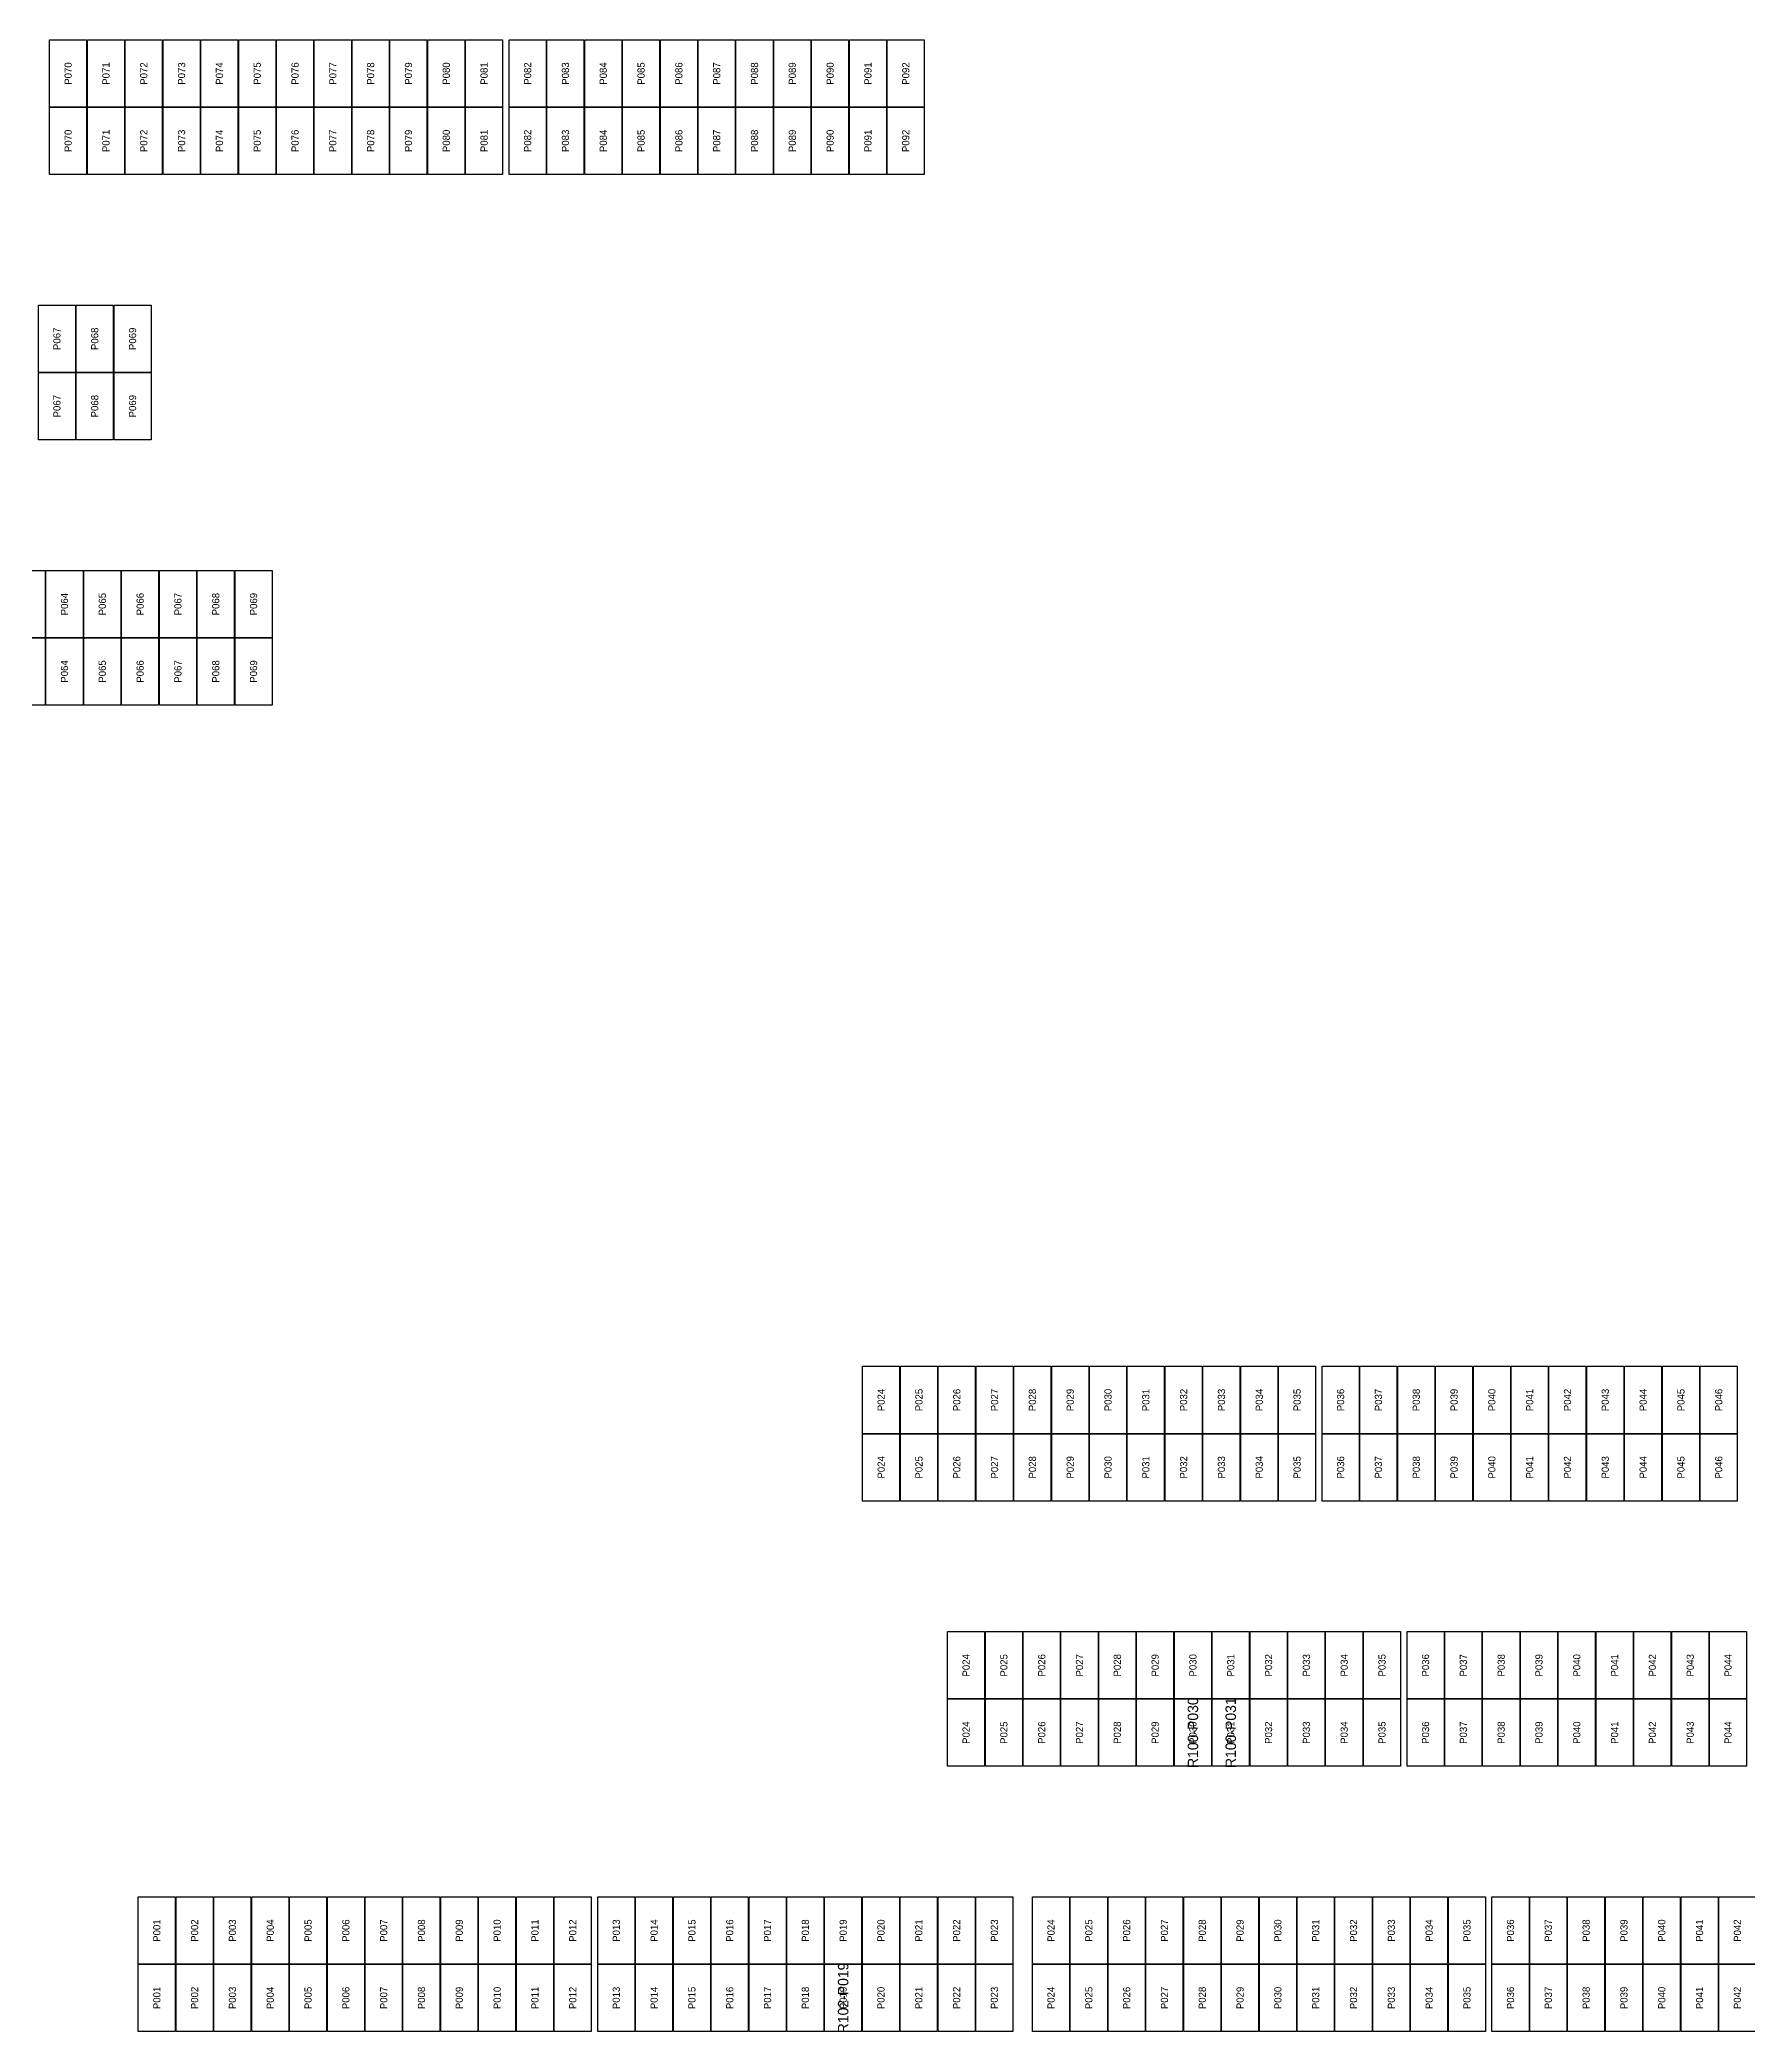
# Model space of a CAD drawing. Extents: x 296295 to 296770, y 651564 to 652121.
# Drawn here: x 296581.8 to 296634.1, y 651710.4 to 651771.4 of the extents above; entities that cross this region are included whole.
import ezdxf
from ezdxf.enums import TextEntityAlignment as Align

# ---------------------------------------------------------------- set-up
doc = ezdxf.new("R2010")
doc.units = 0

msp = doc.modelspace()

# ---------------------------------------------------------------- linework, layer by layer
at = {"layer": 'DEFECTIVE_PANELS'}
for points in [[(296616.552, 651720.574), (296617.686, 651720.574), (296617.686, 651718.511), (296616.552, 651718.511)], [(296617.71, 651720.574), (296618.844, 651720.574), (296618.844, 651718.511), (296617.71, 651718.511)], [(296605.84, 651712.448), (296606.974, 651712.448), (296606.974, 651710.385), (296605.84, 651710.385)]]:
    msp.add_lwpolyline(points, close=True, dxfattribs=at)
at = {"layer": 'PANELS_MASTER'}
for points in [[(296582.105, 651771.393), (296583.239, 651771.393), (296583.239, 651769.33), (296582.105, 651769.33)], [(296583.263, 651771.393), (296584.397, 651771.393), (296584.397, 651769.33), (296583.263, 651769.33)], [(296584.421, 651771.393), (296585.555, 651771.393), (296585.555, 651769.33), (296584.421, 651769.33)], [(296585.579, 651771.393), (296586.713, 651771.393), (296586.713, 651769.33), (296585.579, 651769.33)], [(296586.737, 651771.393), (296587.871, 651771.393), (296587.871, 651769.33), (296586.737, 651769.33)], [(296587.895, 651771.393), (296589.029, 651771.393), (296589.029, 651769.33), (296587.895, 651769.33)], [(296589.053, 651771.393), (296590.187, 651771.393), (296590.187, 651769.33), (296589.053, 651769.33)], [(296590.211, 651771.393), (296591.345, 651771.393), (296591.345, 651769.33), (296590.211, 651769.33)], [(296591.369, 651771.393), (296592.503, 651771.393), (296592.503, 651769.33), (296591.369, 651769.33)], [(296592.527, 651771.393), (296593.661, 651771.393), (296593.661, 651769.33), (296592.527, 651769.33)], [(296593.685, 651771.393), (296594.819, 651771.393), (296594.819, 651769.33), (296593.685, 651769.33)], [(296594.843, 651771.393), (296595.977, 651771.393), (296595.977, 651769.33), (296594.843, 651769.33)], [(296596.177, 651771.393), (296597.311, 651771.393), (296597.311, 651769.33), (296596.177, 651769.33)], [(296597.335, 651771.393), (296598.469, 651771.393), (296598.469, 651769.33), (296597.335, 651769.33)], [(296598.493, 651771.393), (296599.627, 651771.393), (296599.627, 651769.33), (296598.493, 651769.33)], [(296599.651, 651771.393), (296600.785, 651771.393), (296600.785, 651769.33), (296599.651, 651769.33)], [(296600.809, 651771.393), (296601.943, 651771.393), (296601.943, 651769.33), (296600.809, 651769.33)], [(296601.967, 651771.393), (296603.101, 651771.393), (296603.101, 651769.33), (296601.967, 651769.33)], [(296603.125, 651771.393), (296604.259, 651771.393), (296604.259, 651769.33), (296603.125, 651769.33)], [(296604.283, 651771.393), (296605.417, 651771.393), (296605.417, 651769.33), (296604.283, 651769.33)], [(296605.441, 651771.393), (296606.575, 651771.393), (296606.575, 651769.33), (296605.441, 651769.33)], [(296606.599, 651771.393), (296607.733, 651771.393), (296607.733, 651769.33), (296606.599, 651769.33)], [(296607.757, 651771.393), (296608.891, 651771.393), (296608.891, 651769.33), (296607.757, 651769.33)], [(296582.105, 651769.33), (296583.239, 651769.33), (296583.239, 651767.267), (296582.105, 651767.267)], [(296583.263, 651769.33), (296584.397, 651769.33), (296584.397, 651767.267), (296583.263, 651767.267)], [(296584.421, 651769.33), (296585.555, 651769.33), (296585.555, 651767.267), (296584.421, 651767.267)], [(296585.579, 651769.33), (296586.713, 651769.33), (296586.713, 651767.267), (296585.579, 651767.267)], [(296586.737, 651769.33), (296587.871, 651769.33), (296587.871, 651767.267), (296586.737, 651767.267)], [(296587.895, 651769.33), (296589.029, 651769.33), (296589.029, 651767.267), (296587.895, 651767.267)], [(296589.053, 651769.33), (296590.187, 651769.33), (296590.187, 651767.267), (296589.053, 651767.267)], [(296590.211, 651769.33), (296591.345, 651769.33), (296591.345, 651767.267), (296590.211, 651767.267)], [(296591.369, 651769.33), (296592.503, 651769.33), (296592.503, 651767.267), (296591.369, 651767.267)], [(296592.527, 651769.33), (296593.661, 651769.33), (296593.661, 651767.267), (296592.527, 651767.267)], [(296593.685, 651769.33), (296594.819, 651769.33), (296594.819, 651767.267), (296593.685, 651767.267)], [(296594.843, 651769.33), (296595.977, 651769.33), (296595.977, 651767.267), (296594.843, 651767.267)], [(296596.177, 651769.33), (296597.311, 651769.33), (296597.311, 651767.267), (296596.177, 651767.267)], [(296597.335, 651769.33), (296598.469, 651769.33), (296598.469, 651767.267), (296597.335, 651767.267)], [(296598.493, 651769.33), (296599.627, 651769.33), (296599.627, 651767.267), (296598.493, 651767.267)], [(296599.651, 651769.33), (296600.785, 651769.33), (296600.785, 651767.267), (296599.651, 651767.267)], [(296600.809, 651769.33), (296601.943, 651769.33), (296601.943, 651767.267), (296600.809, 651767.267)], [(296601.967, 651769.33), (296603.101, 651769.33), (296603.101, 651767.267), (296601.967, 651767.267)], [(296603.125, 651769.33), (296604.259, 651769.33), (296604.259, 651767.267), (296603.125, 651767.267)], [(296604.283, 651769.33), (296605.417, 651769.33), (296605.417, 651767.267), (296604.283, 651767.267)], [(296605.441, 651769.33), (296606.575, 651769.33), (296606.575, 651767.267), (296605.441, 651767.267)], [(296606.599, 651769.33), (296607.733, 651769.33), (296607.733, 651767.267), (296606.599, 651767.267)], [(296607.757, 651769.33), (296608.891, 651769.33), (296608.891, 651767.267), (296607.757, 651767.267)], [(296581.761, 651763.267), (296582.895, 651763.267), (296582.895, 651761.204), (296581.761, 651761.204)], [(296582.919, 651763.267), (296584.053, 651763.267), (296584.053, 651761.204), (296582.919, 651761.204)], [(296584.077, 651763.267), (296585.211, 651763.267), (296585.211, 651761.204), (296584.077, 651761.204)], [(296581.761, 651761.204), (296582.895, 651761.204), (296582.895, 651759.141), (296581.761, 651759.141)], [(296582.919, 651761.204), (296584.053, 651761.204), (296584.053, 651759.141), (296582.919, 651759.141)], [(296584.077, 651761.204), (296585.211, 651761.204), (296585.211, 651759.141), (296584.077, 651759.141)], [(296580.835, 651755.141), (296581.969, 651755.141), (296581.969, 651753.078), (296580.835, 651753.078)], [(296581.993, 651755.141), (296583.127, 651755.141), (296583.127, 651753.078), (296581.993, 651753.078)], [(296583.151, 651755.141), (296584.285, 651755.141), (296584.285, 651753.078), (296583.151, 651753.078)], [(296584.309, 651755.141), (296585.443, 651755.141), (296585.443, 651753.078), (296584.309, 651753.078)], [(296585.467, 651755.141), (296586.601, 651755.141), (296586.601, 651753.078), (296585.467, 651753.078)], [(296586.625, 651755.141), (296587.759, 651755.141), (296587.759, 651753.078), (296586.625, 651753.078)], [(296587.783, 651755.141), (296588.917, 651755.141), (296588.917, 651753.078), (296587.783, 651753.078)], [(296580.835, 651753.078), (296581.969, 651753.078), (296581.969, 651751.015), (296580.835, 651751.015)], [(296581.993, 651753.078), (296583.127, 651753.078), (296583.127, 651751.015), (296581.993, 651751.015)], [(296583.151, 651753.078), (296584.285, 651753.078), (296584.285, 651751.015), (296583.151, 651751.015)], [(296584.309, 651753.078), (296585.443, 651753.078), (296585.443, 651751.015), (296584.309, 651751.015)], [(296585.467, 651753.078), (296586.601, 651753.078), (296586.601, 651751.015), (296585.467, 651751.015)], [(296586.625, 651753.078), (296587.759, 651753.078), (296587.759, 651751.015), (296586.625, 651751.015)], [(296587.783, 651753.078), (296588.917, 651753.078), (296588.917, 651751.015), (296587.783, 651751.015)], [(296607.003, 651730.763), (296608.137, 651730.763), (296608.137, 651728.7), (296607.003, 651728.7)], [(296608.161, 651730.763), (296609.295, 651730.763), (296609.295, 651728.7), (296608.161, 651728.7)], [(296609.319, 651730.763), (296610.453, 651730.763), (296610.453, 651728.7), (296609.319, 651728.7)], [(296610.477, 651730.763), (296611.611, 651730.763), (296611.611, 651728.7), (296610.477, 651728.7)], [(296611.635, 651730.763), (296612.769, 651730.763), (296612.769, 651728.7), (296611.635, 651728.7)], [(296612.793, 651730.763), (296613.927, 651730.763), (296613.927, 651728.7), (296612.793, 651728.7)], [(296613.951, 651730.763), (296615.085, 651730.763), (296615.085, 651728.7), (296613.951, 651728.7)], [(296615.109, 651730.763), (296616.243, 651730.763), (296616.243, 651728.7), (296615.109, 651728.7)], [(296616.267, 651730.763), (296617.401, 651730.763), (296617.401, 651728.7), (296616.267, 651728.7)], [(296617.425, 651730.763), (296618.559, 651730.763), (296618.559, 651728.7), (296617.425, 651728.7)], [(296618.583, 651730.763), (296619.717, 651730.763), (296619.717, 651728.7), (296618.583, 651728.7)], [(296619.741, 651730.763), (296620.875, 651730.763), (296620.875, 651728.7), (296619.741, 651728.7)], [(296621.075, 651730.763), (296622.209, 651730.763), (296622.209, 651728.7), (296621.075, 651728.7)], [(296622.233, 651730.763), (296623.367, 651730.763), (296623.367, 651728.7), (296622.233, 651728.7)], [(296623.391, 651730.763), (296624.525, 651730.763), (296624.525, 651728.7), (296623.391, 651728.7)], [(296624.549, 651730.763), (296625.683, 651730.763), (296625.683, 651728.7), (296624.549, 651728.7)], [(296625.707, 651730.763), (296626.841, 651730.763), (296626.841, 651728.7), (296625.707, 651728.7)], [(296626.865, 651730.763), (296627.999, 651730.763), (296627.999, 651728.7), (296626.865, 651728.7)], [(296628.023, 651730.763), (296629.157, 651730.763), (296629.157, 651728.7), (296628.023, 651728.7)], [(296629.181, 651730.763), (296630.315, 651730.763), (296630.315, 651728.7), (296629.181, 651728.7)], [(296630.339, 651730.763), (296631.473, 651730.763), (296631.473, 651728.7), (296630.339, 651728.7)], [(296631.497, 651730.763), (296632.631, 651730.763), (296632.631, 651728.7), (296631.497, 651728.7)], [(296632.655, 651730.763), (296633.789, 651730.763), (296633.789, 651728.7), (296632.655, 651728.7)], [(296607.003, 651728.7), (296608.137, 651728.7), (296608.137, 651726.637), (296607.003, 651726.637)], [(296608.161, 651728.7), (296609.295, 651728.7), (296609.295, 651726.637), (296608.161, 651726.637)], [(296609.319, 651728.7), (296610.453, 651728.7), (296610.453, 651726.637), (296609.319, 651726.637)], [(296610.477, 651728.7), (296611.611, 651728.7), (296611.611, 651726.637), (296610.477, 651726.637)], [(296611.635, 651728.7), (296612.769, 651728.7), (296612.769, 651726.637), (296611.635, 651726.637)], [(296612.793, 651728.7), (296613.927, 651728.7), (296613.927, 651726.637), (296612.793, 651726.637)], [(296613.951, 651728.7), (296615.085, 651728.7), (296615.085, 651726.637), (296613.951, 651726.637)], [(296615.109, 651728.7), (296616.243, 651728.7), (296616.243, 651726.637), (296615.109, 651726.637)], [(296616.267, 651728.7), (296617.401, 651728.7), (296617.401, 651726.637), (296616.267, 651726.637)], [(296617.425, 651728.7), (296618.559, 651728.7), (296618.559, 651726.637), (296617.425, 651726.637)], [(296618.583, 651728.7), (296619.717, 651728.7), (296619.717, 651726.637), (296618.583, 651726.637)], [(296619.741, 651728.7), (296620.875, 651728.7), (296620.875, 651726.637), (296619.741, 651726.637)], [(296621.075, 651728.7), (296622.209, 651728.7), (296622.209, 651726.637), (296621.075, 651726.637)], [(296622.233, 651728.7), (296623.367, 651728.7), (296623.367, 651726.637), (296622.233, 651726.637)], [(296623.391, 651728.7), (296624.525, 651728.7), (296624.525, 651726.637), (296623.391, 651726.637)], [(296624.549, 651728.7), (296625.683, 651728.7), (296625.683, 651726.637), (296624.549, 651726.637)], [(296625.707, 651728.7), (296626.841, 651728.7), (296626.841, 651726.637), (296625.707, 651726.637)], [(296626.865, 651728.7), (296627.999, 651728.7), (296627.999, 651726.637), (296626.865, 651726.637)], [(296628.023, 651728.7), (296629.157, 651728.7), (296629.157, 651726.637), (296628.023, 651726.637)], [(296629.181, 651728.7), (296630.315, 651728.7), (296630.315, 651726.637), (296629.181, 651726.637)], [(296630.339, 651728.7), (296631.473, 651728.7), (296631.473, 651726.637), (296630.339, 651726.637)], [(296631.497, 651728.7), (296632.631, 651728.7), (296632.631, 651726.637), (296631.497, 651726.637)], [(296632.655, 651728.7), (296633.789, 651728.7), (296633.789, 651726.637), (296632.655, 651726.637)], [(296609.604, 651722.637), (296610.738, 651722.637), (296610.738, 651720.574), (296609.604, 651720.574)], [(296610.762, 651722.637), (296611.896, 651722.637), (296611.896, 651720.574), (296610.762, 651720.574)], [(296611.92, 651722.637), (296613.054, 651722.637), (296613.054, 651720.574), (296611.92, 651720.574)], [(296613.078, 651722.637), (296614.212, 651722.637), (296614.212, 651720.574), (296613.078, 651720.574)], [(296614.236, 651722.637), (296615.37, 651722.637), (296615.37, 651720.574), (296614.236, 651720.574)], [(296615.394, 651722.637), (296616.528, 651722.637), (296616.528, 651720.574), (296615.394, 651720.574)], [(296616.552, 651722.637), (296617.686, 651722.637), (296617.686, 651720.574), (296616.552, 651720.574)], [(296617.71, 651722.637), (296618.844, 651722.637), (296618.844, 651720.574), (296617.71, 651720.574)], [(296618.868, 651722.637), (296620.002, 651722.637), (296620.002, 651720.574), (296618.868, 651720.574)], [(296620.026, 651722.637), (296621.16, 651722.637), (296621.16, 651720.574), (296620.026, 651720.574)], [(296621.184, 651722.637), (296622.318, 651722.637), (296622.318, 651720.574), (296621.184, 651720.574)], [(296622.342, 651722.637), (296623.476, 651722.637), (296623.476, 651720.574), (296622.342, 651720.574)], [(296623.676, 651722.637), (296624.81, 651722.637), (296624.81, 651720.574), (296623.676, 651720.574)], [(296624.834, 651722.637), (296625.968, 651722.637), (296625.968, 651720.574), (296624.834, 651720.574)], [(296625.992, 651722.637), (296627.126, 651722.637), (296627.126, 651720.574), (296625.992, 651720.574)], [(296627.15, 651722.637), (296628.284, 651722.637), (296628.284, 651720.574), (296627.15, 651720.574)], [(296628.308, 651722.637), (296629.442, 651722.637), (296629.442, 651720.574), (296628.308, 651720.574)], [(296629.466, 651722.637), (296630.6, 651722.637), (296630.6, 651720.574), (296629.466, 651720.574)], [(296630.624, 651722.637), (296631.758, 651722.637), (296631.758, 651720.574), (296630.624, 651720.574)], [(296631.782, 651722.637), (296632.916, 651722.637), (296632.916, 651720.574), (296631.782, 651720.574)], [(296632.94, 651722.637), (296634.074, 651722.637), (296634.074, 651720.574), (296632.94, 651720.574)], [(296609.604, 651720.574), (296610.738, 651720.574), (296610.738, 651718.511), (296609.604, 651718.511)], [(296610.762, 651720.574), (296611.896, 651720.574), (296611.896, 651718.511), (296610.762, 651718.511)], [(296611.92, 651720.574), (296613.054, 651720.574), (296613.054, 651718.511), (296611.92, 651718.511)], [(296613.078, 651720.574), (296614.212, 651720.574), (296614.212, 651718.511), (296613.078, 651718.511)], [(296614.236, 651720.574), (296615.37, 651720.574), (296615.37, 651718.511), (296614.236, 651718.511)], [(296615.394, 651720.574), (296616.528, 651720.574), (296616.528, 651718.511), (296615.394, 651718.511)], [(296618.868, 651720.574), (296620.002, 651720.574), (296620.002, 651718.511), (296618.868, 651718.511)], [(296620.026, 651720.574), (296621.16, 651720.574), (296621.16, 651718.511), (296620.026, 651718.511)], [(296621.184, 651720.574), (296622.318, 651720.574), (296622.318, 651718.511), (296621.184, 651718.511)], [(296622.342, 651720.574), (296623.476, 651720.574), (296623.476, 651718.511), (296622.342, 651718.511)], [(296623.676, 651720.574), (296624.81, 651720.574), (296624.81, 651718.511), (296623.676, 651718.511)], [(296624.834, 651720.574), (296625.968, 651720.574), (296625.968, 651718.511), (296624.834, 651718.511)], [(296625.992, 651720.574), (296627.126, 651720.574), (296627.126, 651718.511), (296625.992, 651718.511)], [(296627.15, 651720.574), (296628.284, 651720.574), (296628.284, 651718.511), (296627.15, 651718.511)], [(296628.308, 651720.574), (296629.442, 651720.574), (296629.442, 651718.511), (296628.308, 651718.511)], [(296629.466, 651720.574), (296630.6, 651720.574), (296630.6, 651718.511), (296629.466, 651718.511)], [(296630.624, 651720.574), (296631.758, 651720.574), (296631.758, 651718.511), (296630.624, 651718.511)], [(296631.782, 651720.574), (296632.916, 651720.574), (296632.916, 651718.511), (296631.782, 651718.511)], [(296632.94, 651720.574), (296634.074, 651720.574), (296634.074, 651718.511), (296632.94, 651718.511)], [(296584.82, 651714.511), (296585.954, 651714.511), (296585.954, 651712.448), (296584.82, 651712.448)], [(296585.978, 651714.511), (296587.112, 651714.511), (296587.112, 651712.448), (296585.978, 651712.448)], [(296587.136, 651714.511), (296588.27, 651714.511), (296588.27, 651712.448), (296587.136, 651712.448)], [(296588.294, 651714.511), (296589.428, 651714.511), (296589.428, 651712.448), (296588.294, 651712.448)], [(296589.452, 651714.511), (296590.586, 651714.511), (296590.586, 651712.448), (296589.452, 651712.448)], [(296590.61, 651714.511), (296591.744, 651714.511), (296591.744, 651712.448), (296590.61, 651712.448)], [(296591.768, 651714.511), (296592.902, 651714.511), (296592.902, 651712.448), (296591.768, 651712.448)], [(296592.926, 651714.511), (296594.06, 651714.511), (296594.06, 651712.448), (296592.926, 651712.448)], [(296594.084, 651714.511), (296595.218, 651714.511), (296595.218, 651712.448), (296594.084, 651712.448)], [(296595.242, 651714.511), (296596.376, 651714.511), (296596.376, 651712.448), (296595.242, 651712.448)], [(296596.4, 651714.511), (296597.534, 651714.511), (296597.534, 651712.448), (296596.4, 651712.448)], [(296597.558, 651714.511), (296598.692, 651714.511), (296598.692, 651712.448), (296597.558, 651712.448)], [(296598.892, 651714.511), (296600.026, 651714.511), (296600.026, 651712.448), (296598.892, 651712.448)], [(296600.05, 651714.511), (296601.184, 651714.511), (296601.184, 651712.448), (296600.05, 651712.448)], [(296601.208, 651714.511), (296602.342, 651714.511), (296602.342, 651712.448), (296601.208, 651712.448)], [(296602.366, 651714.511), (296603.5, 651714.511), (296603.5, 651712.448), (296602.366, 651712.448)], [(296603.524, 651714.511), (296604.658, 651714.511), (296604.658, 651712.448), (296603.524, 651712.448)], [(296604.682, 651714.511), (296605.816, 651714.511), (296605.816, 651712.448), (296604.682, 651712.448)], [(296605.84, 651714.511), (296606.974, 651714.511), (296606.974, 651712.448), (296605.84, 651712.448)], [(296606.998, 651714.511), (296608.132, 651714.511), (296608.132, 651712.448), (296606.998, 651712.448)], [(296608.156, 651714.511), (296609.29, 651714.511), (296609.29, 651712.448), (296608.156, 651712.448)], [(296609.314, 651714.511), (296610.448, 651714.511), (296610.448, 651712.448), (296609.314, 651712.448)], [(296610.472, 651714.511), (296611.606, 651714.511), (296611.606, 651712.448), (296610.472, 651712.448)], [(296612.206, 651714.511), (296613.34, 651714.511), (296613.34, 651712.448), (296612.206, 651712.448)], [(296613.364, 651714.511), (296614.498, 651714.511), (296614.498, 651712.448), (296613.364, 651712.448)], [(296614.522, 651714.511), (296615.656, 651714.511), (296615.656, 651712.448), (296614.522, 651712.448)], [(296615.68, 651714.511), (296616.814, 651714.511), (296616.814, 651712.448), (296615.68, 651712.448)], [(296616.838, 651714.511), (296617.972, 651714.511), (296617.972, 651712.448), (296616.838, 651712.448)], [(296617.996, 651714.511), (296619.13, 651714.511), (296619.13, 651712.448), (296617.996, 651712.448)], [(296619.154, 651714.511), (296620.288, 651714.511), (296620.288, 651712.448), (296619.154, 651712.448)], [(296620.312, 651714.511), (296621.446, 651714.511), (296621.446, 651712.448), (296620.312, 651712.448)], [(296621.47, 651714.511), (296622.604, 651714.511), (296622.604, 651712.448), (296621.47, 651712.448)], [(296622.628, 651714.511), (296623.762, 651714.511), (296623.762, 651712.448), (296622.628, 651712.448)], [(296623.786, 651714.511), (296624.92, 651714.511), (296624.92, 651712.448), (296623.786, 651712.448)], [(296624.944, 651714.511), (296626.078, 651714.511), (296626.078, 651712.448), (296624.944, 651712.448)], [(296626.278, 651714.511), (296627.412, 651714.511), (296627.412, 651712.448), (296626.278, 651712.448)], [(296627.436, 651714.511), (296628.57, 651714.511), (296628.57, 651712.448), (296627.436, 651712.448)], [(296628.594, 651714.511), (296629.728, 651714.511), (296629.728, 651712.448), (296628.594, 651712.448)], [(296629.752, 651714.511), (296630.886, 651714.511), (296630.886, 651712.448), (296629.752, 651712.448)], [(296630.91, 651714.511), (296632.044, 651714.511), (296632.044, 651712.448), (296630.91, 651712.448)], [(296632.068, 651714.511), (296633.202, 651714.511), (296633.202, 651712.448), (296632.068, 651712.448)], [(296633.226, 651714.511), (296634.36, 651714.511), (296634.36, 651712.448), (296633.226, 651712.448)], [(296584.82, 651712.448), (296585.954, 651712.448), (296585.954, 651710.385), (296584.82, 651710.385)], [(296585.978, 651712.448), (296587.112, 651712.448), (296587.112, 651710.385), (296585.978, 651710.385)], [(296587.136, 651712.448), (296588.27, 651712.448), (296588.27, 651710.385), (296587.136, 651710.385)], [(296588.294, 651712.448), (296589.428, 651712.448), (296589.428, 651710.385), (296588.294, 651710.385)], [(296589.452, 651712.448), (296590.586, 651712.448), (296590.586, 651710.385), (296589.452, 651710.385)], [(296590.61, 651712.448), (296591.744, 651712.448), (296591.744, 651710.385), (296590.61, 651710.385)], [(296591.768, 651712.448), (296592.902, 651712.448), (296592.902, 651710.385), (296591.768, 651710.385)], [(296592.926, 651712.448), (296594.06, 651712.448), (296594.06, 651710.385), (296592.926, 651710.385)], [(296594.084, 651712.448), (296595.218, 651712.448), (296595.218, 651710.385), (296594.084, 651710.385)], [(296595.242, 651712.448), (296596.376, 651712.448), (296596.376, 651710.385), (296595.242, 651710.385)], [(296596.4, 651712.448), (296597.534, 651712.448), (296597.534, 651710.385), (296596.4, 651710.385)], [(296597.558, 651712.448), (296598.692, 651712.448), (296598.692, 651710.385), (296597.558, 651710.385)], [(296598.892, 651712.448), (296600.026, 651712.448), (296600.026, 651710.385), (296598.892, 651710.385)], [(296600.05, 651712.448), (296601.184, 651712.448), (296601.184, 651710.385), (296600.05, 651710.385)], [(296601.208, 651712.448), (296602.342, 651712.448), (296602.342, 651710.385), (296601.208, 651710.385)], [(296602.366, 651712.448), (296603.5, 651712.448), (296603.5, 651710.385), (296602.366, 651710.385)], [(296603.524, 651712.448), (296604.658, 651712.448), (296604.658, 651710.385), (296603.524, 651710.385)], [(296604.682, 651712.448), (296605.816, 651712.448), (296605.816, 651710.385), (296604.682, 651710.385)], [(296606.998, 651712.448), (296608.132, 651712.448), (296608.132, 651710.385), (296606.998, 651710.385)], [(296608.156, 651712.448), (296609.29, 651712.448), (296609.29, 651710.385), (296608.156, 651710.385)], [(296609.314, 651712.448), (296610.448, 651712.448), (296610.448, 651710.385), (296609.314, 651710.385)], [(296610.472, 651712.448), (296611.606, 651712.448), (296611.606, 651710.385), (296610.472, 651710.385)], [(296612.206, 651712.448), (296613.34, 651712.448), (296613.34, 651710.385), (296612.206, 651710.385)], [(296613.364, 651712.448), (296614.498, 651712.448), (296614.498, 651710.385), (296613.364, 651710.385)], [(296614.522, 651712.448), (296615.656, 651712.448), (296615.656, 651710.385), (296614.522, 651710.385)], [(296615.68, 651712.448), (296616.814, 651712.448), (296616.814, 651710.385), (296615.68, 651710.385)], [(296616.838, 651712.448), (296617.972, 651712.448), (296617.972, 651710.385), (296616.838, 651710.385)], [(296617.996, 651712.448), (296619.13, 651712.448), (296619.13, 651710.385), (296617.996, 651710.385)], [(296619.154, 651712.448), (296620.288, 651712.448), (296620.288, 651710.385), (296619.154, 651710.385)], [(296620.312, 651712.448), (296621.446, 651712.448), (296621.446, 651710.385), (296620.312, 651710.385)], [(296621.47, 651712.448), (296622.604, 651712.448), (296622.604, 651710.385), (296621.47, 651710.385)], [(296622.628, 651712.448), (296623.762, 651712.448), (296623.762, 651710.385), (296622.628, 651710.385)], [(296623.786, 651712.448), (296624.92, 651712.448), (296624.92, 651710.385), (296623.786, 651710.385)], [(296624.944, 651712.448), (296626.078, 651712.448), (296626.078, 651710.385), (296624.944, 651710.385)], [(296626.278, 651712.448), (296627.412, 651712.448), (296627.412, 651710.385), (296626.278, 651710.385)], [(296627.436, 651712.448), (296628.57, 651712.448), (296628.57, 651710.385), (296627.436, 651710.385)], [(296628.594, 651712.448), (296629.728, 651712.448), (296629.728, 651710.385), (296628.594, 651710.385)], [(296629.752, 651712.448), (296630.886, 651712.448), (296630.886, 651710.385), (296629.752, 651710.385)], [(296630.91, 651712.448), (296632.044, 651712.448), (296632.044, 651710.385), (296630.91, 651710.385)], [(296632.068, 651712.448), (296633.202, 651712.448), (296633.202, 651710.385), (296632.068, 651710.385)], [(296633.226, 651712.448), (296634.36, 651712.448), (296634.36, 651710.385), (296633.226, 651710.385)]]:
    msp.add_lwpolyline(points, close=True, dxfattribs=at)

# ---------------------------------------------------------------- texts
at = {"layer": 'DEFECT_LABELS'}
for s, p in [('R100-P030', (296617.119, 651719.542)), ('R100-P031', (296618.277, 651719.542)), ('R102-P019', (296606.407, 651711.416))]:
    msp.add_text(s, height=0.32, rotation=90, dxfattribs=at).set_placement(p, align=Align.MIDDLE_CENTER)
at = {"layer": 'PANEL_POSITION'}
for s, p in [('P070', (296582.672, 651770.361)), ('P071', (296583.83, 651770.361)), ('P072', (296584.988, 651770.361)), ('P073', (296586.146, 651770.361)), ('P074', (296587.304, 651770.361)), ('P075', (296588.462, 651770.361)), ('P076', (296589.62, 651770.361)), ('P077', (296590.778, 651770.361)), ('P078', (296591.936, 651770.361)), ('P079', (296593.094, 651770.361)), ('P080', (296594.252, 651770.361)), ('P081', (296595.41, 651770.361)), ('P082', (296596.744, 651770.361)), ('P083', (296597.902, 651770.361)), ('P084', (296599.06, 651770.361)), ('P085', (296600.218, 651770.361)), ('P086', (296601.376, 651770.361)), ('P087', (296602.534, 651770.361)), ('P088', (296603.692, 651770.361)), ('P089', (296604.85, 651770.361)), ('P090', (296606.008, 651770.361)), ('P091', (296607.166, 651770.361)), ('P092', (296608.324, 651770.361)), ('P070', (296582.672, 651768.298)), ('P071', (296583.83, 651768.298)), ('P072', (296584.988, 651768.298)), ('P073', (296586.146, 651768.298)), ('P074', (296587.304, 651768.298)), ('P075', (296588.462, 651768.298)), ('P076', (296589.62, 651768.298)), ('P077', (296590.778, 651768.298)), ('P078', (296591.936, 651768.298)), ('P079', (296593.094, 651768.298)), ('P080', (296594.252, 651768.298)), ('P081', (296595.41, 651768.298)), ('P082', (296596.744, 651768.298)), ('P083', (296597.902, 651768.298)), ('P084', (296599.06, 651768.298)), ('P085', (296600.218, 651768.298)), ('P086', (296601.376, 651768.298)), ('P087', (296602.534, 651768.298)), ('P088', (296603.692, 651768.298)), ('P089', (296604.85, 651768.298)), ('P090', (296606.008, 651768.298)), ('P091', (296607.166, 651768.298)), ('P092', (296608.324, 651768.298)), ('P067', (296582.328, 651762.235)), ('P068', (296583.486, 651762.235)), ('P069', (296584.644, 651762.235)), ('P067', (296582.328, 651760.172)), ('P068', (296583.486, 651760.172)), ('P069', (296584.644, 651760.172)), ('P064', (296582.56, 651754.109)), ('P065', (296583.718, 651754.109)), ('P066', (296584.876, 651754.109)), ('P067', (296586.034, 651754.109)), ('P068', (296587.192, 651754.109)), ('P069', (296588.35, 651754.109)), ('P064', (296582.56, 651752.046)), ('P065', (296583.718, 651752.046)), ('P066', (296584.876, 651752.046)), ('P067', (296586.034, 651752.046)), ('P068', (296587.192, 651752.046)), ('P069', (296588.35, 651752.046)), ('P024', (296607.57, 651729.731)), ('P025', (296608.728, 651729.731)), ('P026', (296609.886, 651729.731)), ('P027', (296611.044, 651729.731)), ('P028', (296612.202, 651729.731)), ('P029', (296613.36, 651729.731)), ('P030', (296614.518, 651729.731)), ('P031', (296615.676, 651729.731)), ('P032', (296616.834, 651729.731)), ('P033', (296617.992, 651729.731)), ('P034', (296619.15, 651729.731)), ('P035', (296620.308, 651729.731)), ('P036', (296621.642, 651729.731)), ('P037', (296622.8, 651729.731)), ('P038', (296623.958, 651729.731)), ('P039', (296625.116, 651729.731)), ('P040', (296626.274, 651729.731)), ('P041', (296627.432, 651729.731)), ('P042', (296628.59, 651729.731)), ('P043', (296629.748, 651729.731)), ('P044', (296630.906, 651729.731)), ('P045', (296632.064, 651729.731)), ('P046', (296633.222, 651729.731)), ('P024', (296607.57, 651727.668)), ('P025', (296608.728, 651727.668)), ('P026', (296609.886, 651727.668)), ('P027', (296611.044, 651727.668)), ('P028', (296612.202, 651727.668)), ('P029', (296613.36, 651727.668)), ('P030', (296614.518, 651727.668)), ('P031', (296615.676, 651727.668)), ('P032', (296616.834, 651727.668)), ('P033', (296617.992, 651727.668)), ('P034', (296619.15, 651727.668)), ('P035', (296620.308, 651727.668)), ('P036', (296621.642, 651727.668)), ('P037', (296622.8, 651727.668)), ('P038', (296623.958, 651727.668)), ('P039', (296625.116, 651727.668)), ('P040', (296626.274, 651727.668)), ('P041', (296627.432, 651727.668)), ('P042', (296628.59, 651727.668)), ('P043', (296629.748, 651727.668)), ('P044', (296630.906, 651727.668)), ('P045', (296632.064, 651727.668)), ('P046', (296633.222, 651727.668)), ('P024', (296610.171, 651721.605)), ('P025', (296611.329, 651721.605)), ('P026', (296612.487, 651721.605)), ('P027', (296613.645, 651721.605)), ('P028', (296614.803, 651721.605)), ('P029', (296615.961, 651721.605)), ('P030', (296617.119, 651721.605)), ('P031', (296618.277, 651721.605)), ('P032', (296619.435, 651721.605)), ('P033', (296620.593, 651721.605)), ('P034', (296621.751, 651721.605)), ('P035', (296622.909, 651721.605)), ('P036', (296624.243, 651721.605)), ('P037', (296625.401, 651721.605)), ('P038', (296626.559, 651721.605)), ('P039', (296627.717, 651721.605)), ('P040', (296628.875, 651721.605)), ('P041', (296630.033, 651721.605)), ('P042', (296631.191, 651721.605)), ('P043', (296632.349, 651721.605)), ('P044', (296633.507, 651721.605)), ('P024', (296610.171, 651719.542)), ('P025', (296611.329, 651719.542)), ('P026', (296612.487, 651719.542)), ('P027', (296613.645, 651719.542)), ('P028', (296614.803, 651719.542)), ('P029', (296615.961, 651719.542)), ('P030', (296617.119, 651719.542)), ('P031', (296618.277, 651719.542)), ('P032', (296619.435, 651719.542)), ('P033', (296620.593, 651719.542)), ('P034', (296621.751, 651719.542)), ('P035', (296622.909, 651719.542)), ('P036', (296624.243, 651719.542)), ('P037', (296625.401, 651719.542)), ('P038', (296626.559, 651719.542)), ('P039', (296627.717, 651719.542)), ('P040', (296628.875, 651719.542)), ('P041', (296630.033, 651719.542)), ('P042', (296631.191, 651719.542)), ('P043', (296632.349, 651719.542)), ('P044', (296633.507, 651719.542)), ('P001', (296585.387, 651713.479)), ('P002', (296586.545, 651713.479)), ('P003', (296587.703, 651713.479)), ('P004', (296588.861, 651713.479)), ('P005', (296590.019, 651713.479)), ('P006', (296591.177, 651713.479)), ('P007', (296592.335, 651713.479)), ('P008', (296593.493, 651713.479)), ('P009', (296594.651, 651713.479)), ('P010', (296595.809, 651713.479)), ('P011', (296596.967, 651713.479)), ('P012', (296598.125, 651713.479)), ('P013', (296599.459, 651713.479)), ('P014', (296600.617, 651713.479)), ('P015', (296601.775, 651713.479)), ('P016', (296602.933, 651713.479)), ('P017', (296604.091, 651713.479)), ('P018', (296605.249, 651713.479)), ('P019', (296606.407, 651713.479)), ('P020', (296607.565, 651713.479)), ('P021', (296608.723, 651713.479)), ('P022', (296609.881, 651713.479)), ('P023', (296611.039, 651713.479)), ('P024', (296612.773, 651713.479)), ('P025', (296613.931, 651713.479)), ('P026', (296615.089, 651713.479)), ('P027', (296616.247, 651713.479)), ('P028', (296617.405, 651713.479)), ('P029', (296618.563, 651713.479)), ('P030', (296619.721, 651713.479)), ('P031', (296620.879, 651713.479)), ('P032', (296622.037, 651713.479)), ('P033', (296623.195, 651713.479)), ('P034', (296624.353, 651713.479)), ('P035', (296625.511, 651713.479)), ('P036', (296626.845, 651713.479)), ('P037', (296628.003, 651713.479)), ('P038', (296629.161, 651713.479)), ('P039', (296630.319, 651713.479)), ('P040', (296631.477, 651713.479)), ('P041', (296632.635, 651713.479)), ('P042', (296633.793, 651713.479)), ('P001', (296585.387, 651711.416)), ('P002', (296586.545, 651711.416)), ('P003', (296587.703, 651711.416)), ('P004', (296588.861, 651711.416)), ('P005', (296590.019, 651711.416)), ('P006', (296591.177, 651711.416)), ('P007', (296592.335, 651711.416)), ('P008', (296593.493, 651711.416)), ('P009', (296594.651, 651711.416)), ('P010', (296595.809, 651711.416)), ('P011', (296596.967, 651711.416)), ('P012', (296598.125, 651711.416)), ('P013', (296599.459, 651711.416)), ('P014', (296600.617, 651711.416)), ('P015', (296601.775, 651711.416)), ('P016', (296602.933, 651711.416)), ('P017', (296604.091, 651711.416)), ('P018', (296605.249, 651711.416)), ('P019', (296606.407, 651711.416)), ('P020', (296607.565, 651711.416)), ('P021', (296608.723, 651711.416)), ('P022', (296609.881, 651711.416)), ('P023', (296611.039, 651711.416)), ('P024', (296612.773, 651711.416)), ('P025', (296613.931, 651711.416)), ('P026', (296615.089, 651711.416)), ('P027', (296616.247, 651711.416)), ('P028', (296617.405, 651711.416)), ('P029', (296618.563, 651711.416)), ('P030', (296619.721, 651711.416)), ('P031', (296620.879, 651711.416)), ('P032', (296622.037, 651711.416)), ('P033', (296623.195, 651711.416)), ('P034', (296624.353, 651711.416)), ('P035', (296625.511, 651711.416)), ('P036', (296626.845, 651711.416)), ('P037', (296628.003, 651711.416)), ('P038', (296629.161, 651711.416)), ('P039', (296630.319, 651711.416)), ('P040', (296631.477, 651711.416)), ('P041', (296632.635, 651711.416)), ('P042', (296633.793, 651711.416))]:
    msp.add_text(s, height=0.22, rotation=90, dxfattribs=at).set_placement(p, align=Align.MIDDLE_CENTER)

doc.saveas('drawing.dxf')
